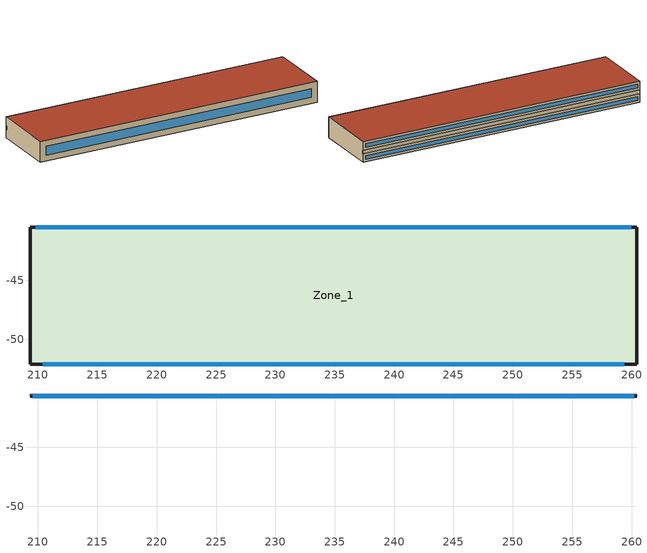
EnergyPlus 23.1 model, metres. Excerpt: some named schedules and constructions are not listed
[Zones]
Zone_1
 floor outside (UVal_0.3_Mass): 209.35,-40.52 260.44,-40.52 260.44,-52.06 209.35,-52.06 z9.18
 wall outside (UVal_0.3_Light): 260.44,-40.52 209.35,-40.52 z11.33:12.82; 260.44,-40.52 209.35,-40.52 z9.18:10.66; 209.35,-52.06 260.44,-52.06 z9.18:12.82; 260.44,-52.06,9.18 260.44,-40.52,9.18 260.44,-40.52,10.66 260.44,-40.71,10.58 260.44,-40.71,11.25 260.44,-40.52,11.33 260.44,-40.52,12.82 260.44,-52.06,12.82; 209.35,-40.52,9.18 209.35,-52.06,9.18 209.35,-52.06,12.82 209.35,-40.52,12.82 209.35,-40.52,11.33 209.35,-40.71,11.25 209.35,-40.71,10.58 209.35,-40.52,10.66
 wall to Zone_0 (Interior Partition (Mass)_FLIPPED): 260.44,-40.52 209.35,-40.52 z10.66:11.33; 260.44,-40.71,10.58 260.44,-40.52,10.66 260.44,-40.52,11.33 260.44,-40.71,11.25; 209.35,-40.52,10.66 209.35,-40.71,10.58 209.35,-40.71,11.25 209.35,-40.52,11.33
 window (90.1-2019 Nonresidential CZ 0 Glazing (Operable)): 260,-40.52 209.79,-40.52 z11.77:12.38; 260,-40.52 209.79,-40.52 z9.62:10.22; 210.41,-52.06 259.38,-52.06 z10.24:11.76
 roof outside (300mmInsulation 200mmConcrete): 209.35,-40.52 209.35,-52.06 260.44,-52.06 260.44,-40.52 z12.82
Zone_0
 floor outside (UVal_0.3_Mass): 260.44,-40.71,10.58 209.35,-40.71,10.58 209.35,-40.52,10.66 260.44,-40.52,10.66
 wall outside (UVal_0.3_Light): 209.35,-40.71 260.44,-40.71 z10.58:11.25
 window (90.1-2019 Nonresidential CZ 0 Glazing (Operable)): 209.55,-40.71 260.24,-40.71 z10.78:11.05
 roof outside (300mmInsulation 200mmConcrete): 209.35,-40.71,11.25 260.44,-40.71,11.25 260.44,-40.52,11.33 209.35,-40.52,11.33
[Schedule:Day:Hourly]
90300f25-119f-44d0-a847-67b9f6458172: Fraction, 1, 1, 1, 1, 0, 1, 0, 1, 1, 1, 0, 0, 0, 1, 0, 0, 0, 1, 1, 1, 0, 0, 0, 0
6fce64ad-f636-411a-82f2-46d58926a877: Fraction, 0, 0, 1, 1, 0, 0, 0, 0, 1, 1, 1, 1, 1, 1, 1, 1, 1, 1, 1, 1, 1, 1, 1, 1
2fdfff96-0831-4eba-bbd8-617035454c57: Fraction, 1, 1, 1, 1, 1, 0, 1, 0, 1, 1, 1, 0, 0, 0, 0, 0, 1, 1, 1, 0, 0, 0, 0, 0
3fa22f81-8aef-4c2d-82af-8c63cf2180aa: Fraction, 0, 0, 0, 1, 1, 0, 0, 0, 1, 1, 1, 1, 1, 1, 1, 1, 1, 1, 1, 1, 1, 1, 1, 1
223b6cba-107e-4d28-8212-39d7d073ee11: Fraction, 1, 1, 1, 1, 0, 1, 0, 0, 0, 1, 1, 1, 0, 1, 1, 1, 1, 1, 1, 1, 1, 1, 1, 1
9845c23a-d145-472c-948e-e4e0ec7759d2: Fraction, 1, 1, 1, 0, 1, 1, 1, 1, 1, 1, 1, 0, 0, 1, 0, 0, 1, 0, 1, 1, 1, 1, 1, 1
ac811045-9dc3-4d05-a882-ca4fc533ce12: Fraction, 1, 1, 1, 1, 1, 1, 1, 1, 1, 1, 1, 0, 0, 1, 1, 1, 1, 1, 1, 1, 1, 1, 1, 0
e700b9ac-2151-4d91-b5ce-e9f4c8efb28b: Fraction, 0, 1, 0, 0, 0, 0, 0, 0, 1, 1, 1, 0, 0, 0, 0, 0, 1, 1, 1, 1, 1, 1, 1, 1
2b36a78c-9d3a-430e-ad4f-138cb7f37920: Fraction, 1, 0, 0, 0, 0, 0, 0, 0, 1, 1, 0, 1, 1, 1, 0, 1, 1, 1, 1, 1, 0, 0, 0, 0
51617579-ed31-4480-a17a-9fc8943ff267: Fraction, 0, 0, 0, 1, 0, 1, 1, 1, 1, 1, 1, 1, 0, 0, 0, 0, 1, 0, 1, 1, 1, 1, 1, 1
f52a09b1-3f1a-4832-af13-d344324cd5a1: Fraction, 1, 1, 1, 1, 1, 1, 0, 0, 1, 1, 1, 0, 0, 1, 1, 1, 1, 1, 1, 1, 1, 1, 1, 1
270a0f99-b151-4236-8afc-06413426142a: Fraction, 1, 0, 0, 0, 0, 0, 1, 0, 0, 0, 0, 1, 1, 1, 1, 1, 1, 1, 1, 1, 1, 1, 1, 1
710aff09-e7fe-4c3f-b386-9699f425cc8d: Fraction, 1, 1, 1, 0, 1, 0, 0, 1, 1, 1, 1, 0, 1, 0, 0, 0, 0, 0, 0, 1, 1, 1, 1, 1
0b8e5354-dcc5-4146-b25c-ba414cd11b93: Fraction, 1, 1, 1, 0, 0, 0, 1, 1, 1, 1, 1, 1, 0, 0, 0, 0, 1, 1, 1, 1, 1, 1, 1, 1
8c5ea67e-587e-4c25-82bf-9f2a68742e7e: Fraction, 1, 0, 0, 0, 0, 1, 0, 0, 1, 1, 1, 0, 0, 0, 0, 0, 0, 0, 0, 1, 1, 1, 1, 1
3c89527e-127d-4a39-9bee-e0c84917ab7e: Fraction, 1, 1, 0, 0, 0, 1, 1, 0, 1, 1, 0, 0, 0, 0, 0, 0, 0, 0, 0, 0, 1, 1, 1, 1
b0466521-56f5-4dd8-bba8-5b763db384b5: Fraction, 1, 1, 1, 1, 1, 1, 1, 0, 1, 1, 0, 0, 0, 0, 0, 0, 1, 0, 0, 0, 0, 0, 1, 1
abd23bc0-caf3-45d8-b490-bfc249b565aa: Fraction, 1, 1, 1, 1, 1, 1, 1, 1, 1, 0, 1, 0, 0, 0, 1, 1, 1, 1, 1, 1, 1, 1, 0, 0
05590b66-760c-4edc-8cda-dd5412d23cd6: Fraction, 0, 0, 0, 0, 0, 0, 0, 0, 0, 1, 0, 1, 1, 0, 1, 1, 1, 1, 1, 0, 1, 1, 1, 0
c91f308f-d509-4da1-bb63-c347ce382a9e: Fraction, 0, 0, 0, 0, 0, 0, 0, 0, 1, 1, 1, 0, 0, 0, 1, 1, 0, 0, 1, 1, 1, 1, 1, 0
766a8366-64af-4632-8aac-123bab1f9b1a: Fraction, 1, 1, 1, 1, 1, 1, 1, 1, 1, 1, 0, 1, 0, 0, 0, 1, 1, 1, 1, 1, 1, 1, 1, 1
e3555c5f-fc30-4389-920d-b6e49ec4d087: Fraction, 1, 0, 0, 0, 0, 0, 0, 0, 0, 1, 0, 0, 0, 0, 0, 1, 1, 1, 1, 0, 1, 0, 0, 0
96fe3bd2-70ea-4908-9ff3-0785e9d9e2a8: Fraction, 1, 1, 1, 1, 0, 0, 0, 0, 0, 0, 0, 1, 1, 1, 1, 1, 1, 1, 0, 1, 1, 1, 1, 1
81921291-749c-40e4-a598-c41b307659c0: Fraction, 1, 0, 1, 1, 0, 1, 1, 0, 1, 1, 0, 0, 0, 1, 1, 0, 1, 1, 1, 1, 1, 1, 1, 1
4d17500b-19a9-4053-854d-9f5291f65957: Fraction, 1, 1, 1, 1, 0, 0, 0, 0, 1, 1, 0, 0, 1, 1, 1, 1, 1, 1, 1, 1, 1, 1, 1, 1
72e844b9-7811-43cf-ad5a-07f52f0e1d98: Fraction, 1, 1, 1, 1, 1, 0, 1, 1, 1, 0, 1, 0, 0, 0, 0, 0, 1, 1, 1, 1, 1, 1, 1, 0
8ff41261-44a1-4408-b93f-4a0b4bfa1db8: Fraction, 0, 0, 0, 0, 0, 0, 0, 0, 1, 0, 0, 0, 0, 0, 0, 0, 1, 1, 1, 1, 1, 1, 1, 1
c5001530-81e9-4e96-8288-13a2aae020c2: Fraction, 1, 1, 1, 1, 1, 1, 1, 1, 1, 0, 0, 0, 0, 0, 0, 1, 1, 1, 1, 1, 1, 1, 1, 1
ce067962-259b-4389-b4c8-8955c263ee5c: Fraction, 1, 0, 1, 1, 0, 0, 0, 0, 1, 0, 0, 0, 0, 0, 0, 0, 0, 0, 1, 1, 1, 1, 1, 1
6dfe55ff-5efe-43af-b8e7-954b000e0c05: Fraction, 1, 1, 0, 0, 0, 0, 0, 0, 1, 1, 1, 1, 1, 0, 1, 0, 0, 1, 1, 1, 1, 1, 1, 1
82ed035b-0ebf-4dd5-aa86-afa6b1f9d3c7: Fraction, 1, 1, 0, 0, 0, 0, 0, 0, 0, 0, 1, 1, 1, 1, 1, 1, 1, 1, 1, 1, 0, 1, 1, 1
f46e45ea-778f-4997-97ab-d554fa6b97f5: Fraction, 0, 0, 0, 0, 0, 1, 1, 1, 1, 1, 1, 0, 0, 0, 0, 0, 0, 1, 1, 1, 1, 1, 1, 1
22a5859f-b542-421a-9b0a-2d2a6772f54c: Fraction, 1, 0, 0, 0, 0, 0, 0, 1, 1, 1, 1, 1, 1, 1, 1, 1, 0, 0, 0, 0, 0, 0, 0, 0
057c7636-3e00-4ede-8a93-08e742fd00d2: Fraction, 1, 0, 1, 1, 0, 1, 1, 1, 1, 1, 1, 1, 0, 1, 1, 1, 1, 1, 1, 1, 1, 1, 1, 1
b9a70f1e-a562-4196-bb67-1c0be91b0642: Fraction, 1, 0, 0, 0, 0, 0, 0, 0, 0, 0, 1, 1, 1, 1, 1, 0, 0, 1, 1, 1, 1, 1, 1, 1
9493dd5f-f2d6-4d61-b526-14e0b5eec666: Fraction, 0, 0, 0, 1, 0, 0, 0, 0, 1, 1, 0, 0, 0, 0, 0, 0, 0, 0, 1, 1, 1, 1, 1, 1
773a2da2-e706-45bc-bc9b-e1d80918ca91: Fraction, 1, 0, 1, 1, 1, 1, 1, 1, 1, 1, 0, 1, 1, 1, 0, 0, 0, 0, 0, 1, 1, 1, 1, 0
34796f70-a92a-405a-908d-21d5dd798889: Fraction, 0, 0, 0, 0, 0, 1, 0, 0, 0, 1, 1, 1, 1, 0, 0, 1, 1, 1, 1, 1, 1, 1, 1, 0
2c9923e3-57b0-48f5-ae7c-ac033d950b91: Fraction, 0, 0, 0, 0, 0, 0, 1, 1, 1, 1, 1, 0, 0, 0, 0, 0, 0, 1, 1, 1, 1, 1, 1, 1
5bbdb787-94c4-4a4f-baeb-4d4c5936e8ea: Fraction, 1, 0, 0, 0, 0, 0, 0, 1, 1, 1, 1, 0, 0, 0, 0, 1, 1, 1, 1, 1, 1, 1, 1, 1
b11fafc8-d531-4003-a750-4ef9a3dd478a: Fraction, 1, 1, 0, 0, 0, 0, 0, 1, 1, 1, 0, 0, 0, 0, 1, 1, 1, 1, 1, 1, 1, 1, 1, 1
4374559e-4caf-46a4-a228-1ed3222f0f4b: Fraction, 0, 0, 0, 0, 0, 0, 0, 1, 1, 0, 0, 0, 1, 1, 1, 1, 1, 1, 1, 1, 1, 1, 1, 1
305256b0-603b-45ad-ba4e-011cb1eba4d1: Fraction, 0, 0, 0, 0, 0, 0, 0, 0, 1, 0, 0, 1, 1, 1, 0, 0, 1, 1, 1, 1, 1, 1, 1, 1
18d250ec-c0e0-4953-a6bf-5c84bc61cfb9: Fraction, 1, 1, 1, 0, 0, 0, 1, 1, 1, 0, 0, 0, 0, 0, 0, 0, 0, 0, 1, 1, 1, 1, 1, 1
27d48eea-ee35-482d-a92d-4d681220a8ff: Fraction, 1, 1, 1, 1, 1, 1, 1, 0, 0, 0, 0, 1, 1, 1, 1, 1, 1, 1, 1, 1, 1, 1, 1, 0
36300e22-5a42-4429-8a41-7ad86d4c66d2: Fraction, 0, 0, 0, 0, 0, 0, 0, 0, 1, 1, 1, 0, 0, 0, 0, 1, 1, 1, 0, 0, 0, 0, 0, 0
94c0244e-7279-4d9d-a7fb-f570dbc306af: Fraction, 0, 0, 0, 0, 0, 0, 0, 0, 0, 0, 0, 0, 0, 0, 0, 1, 1, 1, 1, 0, 0, 0, 1, 0
6172e3de-807f-43ab-8559-057ae77491df: Fraction, 0, 0, 0, 0, 0, 0, 0, 0, 1, 1, 0, 0, 1, 0, 1, 1, 1, 1, 1, 1, 1, 1, 1, 0
0afa933b-788a-4013-963f-95c58e77bbce: Fraction, 0, 0, 0, 0, 0, 0, 0, 1, 1, 1, 0, 1, 1, 1, 1, 1, 1, 1, 1, 0, 0, 0, 0, 0
ceb41d74-334f-45a6-974d-813d185d9eae: Fraction, 0, 0, 0, 0, 0, 1, 1, 1, 1, 1, 0, 0, 0, 0, 0, 0, 0, 1, 1, 1, 1, 1, 1, 1
af0214a0-26df-4648-a032-c446bc6466bc: Fraction, 0, 0, 0, 0, 0, 0, 0, 0, 0, 0, 1, 1, 1, 1, 1, 1, 0, 1, 1, 1, 1, 1, 1, 1
c67ffb8b-a8c5-41a4-b6c3-4a105f5b5f41: Fraction, 0, 0, 0, 0, 0, 0, 0, 0, 0, 0, 0, 0, 1, 1, 1, 1, 1, 1, 1, 1, 1, 0, 0, 0
3de9563b-1e8d-4ee2-a45b-7f38c1d25097: Fraction, 0, 0, 0, 0, 0, 0, 0, 1, 1, 1, 0, 0, 0, 0, 0, 0, 0, 1, 1, 1, 1, 0, 0, 0
39a317fc-7679-4525-8f4e-9ab468c05e9c: Fraction, 0, 0, 0, 0, 0, 0, 0, 0, 1, 1, 0, 0, 0, 0, 1, 0, 0, 0, 0, 0, 0, 0, 0, 0
73d734ee-7173-46de-aafc-6f881de8c11a: Fraction, 0, 0, 0, 0, 0, 0, 0, 0, 0, 1, 1, 1, 1, 0, 1, 1, 1, 1, 1, 1, 1, 1, 1, 1
93359be9-78ca-4b2e-8708-2e82387a37ea: Fraction, 0, 0, 0, 0, 0, 0, 0, 0, 1, 0, 0, 0, 0, 0, 0, 0, 0, 1, 0, 0, 0, 0, 0, 0
bbabed24-4be8-4a3f-bb2d-65b22bbb277c: Fraction, 0, 0, 0, 0, 0, 0, 0, 0, 1, 1, 0, 0, 0, 0, 0, 0, 1, 1, 1, 1, 1, 1, 0, 0
479303d8-11e3-44f7-ac54-c5a92b5bf85d: Fraction, 0, 0, 0, 0, 0, 0, 0, 1, 1, 1, 0, 0, 0, 1, 1, 1, 1, 0, 0, 0, 0, 0, 0, 0
ddac0c7b-f97c-4387-9612-fc6f2b6b4d54: Fraction, 0, 0, 0, 0, 0, 0, 0, 0, 1, 1, 0, 0, 0, 0, 0, 0, 0, 1, 1, 1, 1, 1, 1, 0
9bb4e220-4cc2-408d-a8bc-8102c26825d8: Fraction, 0, 0, 0, 0, 1, 0, 0, 1, 1, 1, 1, 0, 0, 0, 0, 0, 1, 1, 1, 1, 1, 1, 1, 1
5bf99bc0-efc4-4e00-b7e1-413c8a636bba: Fraction, 1, 1, 1, 1, 1, 0, 0, 0, 1, 1, 1, 1, 1, 0, 1, 1, 1, 1, 1, 1, 1, 1, 1, 1
a60f1aa7-1571-46d4-851b-a77ab9349360: Fraction, 0, 0, 0, 0, 0, 0, 0, 0, 1, 1, 0, 0, 0, 0, 1, 1, 1, 1, 1, 1, 1, 1, 1, 1
cee57b98-eee1-46a5-9b57-d61c344bd5db: Fraction, 1, 1, 1, 1, 1, 1, 1, 0, 1, 1, 1, 1, 1, 0, 1, 1, 1, 1, 1, 1, 1, 1, 0, 0
06b58932-822d-4f5c-ace5-fc8f5131f567: Fraction, 0, 0, 0, 0, 0, 0, 0, 0, 1, 1, 1, 0, 1, 1, 1, 1, 1, 1, 1, 1, 1, 0, 0, 0
6e5ba027-f331-4de7-a03b-c900ee99fcb4: Fraction, 0, 0, 0, 0, 0, 0, 0, 0, 1, 1, 1, 1, 0, 0, 0, 1, 1, 1, 1, 1, 1, 1, 0, 0
197125ae-a230-42c9-b59c-8756818da13d: Fraction, 0, 0, 0, 0, 0, 0, 0, 0, 0, 1, 1, 1, 0, 0, 1, 1, 1, 1, 1, 0, 0, 0, 0, 0
3913e250-eae1-4d79-a0f4-06710fbf950b: Fraction, 0, 0, 0, 0, 0, 0, 0, 0, 1, 0, 1, 1, 0, 0, 0, 0, 0, 0, 0, 0, 0, 0, 0, 0
92d31355-da5d-4e1e-b9c3-a49f658b1497: Fraction, 0, 0, 0, 0, 0, 0, 0, 0, 1, 1, 0, 1, 1, 1, 1, 1, 1, 1, 0, 0, 0, 0, 0, 0
a09b3d50-8497-46d9-83e7-abbb4c95b2ae: Fraction, 0, 0, 0, 0, 0, 0, 0, 0, 0, 1, 1, 1, 1, 0, 1, 1, 1, 1, 0, 0, 0, 0, 0, 0
a955523b-bbf8-4906-bc1c-668256ac32bd: Fraction, 0, 0, 0, 0, 0, 0, 0, 0, 0, 1, 1, 1, 0, 1, 1, 1, 1, 1, 1, 1, 1, 1, 1, 0
134a2645-8172-48d1-916d-fd4efa32b9da: Fraction, 0, 0, 0, 0, 0, 0, 0, 0, 0, 1, 1, 1, 0, 0, 0, 0, 1, 0, 0, 0, 0, 0, 0, 0
d5cdca34-48d5-48aa-8f04-07247dca21f3: Fraction, 0, 0, 0, 0, 0, 0, 0, 0, 1, 1, 0, 0, 1, 1, 1, 1, 0, 0, 0, 0, 0, 0, 0, 0
d7231260-69cb-4e20-b512-8325576264ef: Fraction, 0, 0, 0, 0, 0, 0, 0, 0, 1, 1, 1, 1, 0, 0, 0, 0, 0, 0, 0, 0, 0, 0, 0, 0
5abadcfd-fad6-4155-a105-2eb6672a4a4d: Fraction, 0, 0, 0, 0, 0, 0, 0, 0, 1, 1, 1, 1, 1, 1, 1, 0, 0, 0, 0, 0, 0, 0, 0, 0
cce95115-7fde-4e66-841d-3e976de0495c: Fraction, 0, 0, 0, 0, 0, 0, 0, 0, 0, 0, 0, 0, 0, 0, 0, 1, 1, 1, 0, 0, 0, 0, 0, 0
c5193956-9f54-4b4b-b2ab-572c3c60cfff: Fraction, 0, 0, 0, 0, 0, 0, 0, 0, 1, 0, 0, 0, 0, 0, 0, 0, 0, 0, 0, 0, 0, 0, 0, 0
ccd7c107-ebdb-40b5-84c3-d33f5fa610df: Fraction, 0, 0, 0, 0, 0, 0, 0, 0, 0, 1, 1, 1, 1, 1, 1, 1, 0, 0, 1, 1, 1, 1, 0, 0
84aa1446-813e-46df-97c6-68dbe3cb993a: Fraction, 0, 0, 0, 0, 0, 0, 0, 1, 1, 1, 0, 0, 0, 0, 0, 0, 0, 1, 1, 1, 1, 1, 1, 1
7b04dd58-a6d6-4917-b6b1-f7fe8a5be1c7: Fraction, 1, 0, 0, 0, 0, 0, 0, 0, 1, 1, 0, 1, 0, 0, 0, 1, 1, 1, 1, 1, 1, 1, 1, 0
44a7a6ea-cbbb-4782-89f0-a50a0825830b: Fraction, 0, 0, 0, 0, 0, 0, 0, 0, 1, 1, 1, 0, 0, 0, 1, 1, 1, 0, 0, 0, 0, 0, 0, 0
5bef0136-c5b9-4194-ab8f-225953e6d31f: Fraction, 0, 0, 0, 0, 0, 0, 0, 0, 1, 1, 0, 0, 0, 0, 0, 0, 0, 0, 1, 1, 1, 1, 0, 0
9d3f4b2c-c94c-462b-b191-bdb40a42dc0b: Fraction, 0, 0, 0, 0, 0, 0, 0, 0, 1, 1, 0, 1, 1, 1, 0, 0, 0, 0, 0, 0, 0, 0, 0, 0
d6db343f-bc02-4d48-b789-4a8d4d65e722: Fraction, 0, 0, 0, 0, 0, 0, 0, 0, 1, 1, 1, 0, 0, 1, 1, 1, 1, 1, 1, 1, 0, 0, 0, 0
29ede3d4-4297-417c-b969-95975e09ff8b: Fraction, 0, 0, 0, 0, 0, 0, 0, 0, 1, 1, 0, 0, 0, 0, 1, 1, 0, 1, 1, 1, 1, 0, 0, 0
9240a7aa-456c-4ff4-ac16-d4f22ab1c322: Fraction, 0, 0, 0, 0, 0, 0, 0, 0, 0, 1, 0, 0, 0, 0, 0, 0, 0, 1, 1, 1, 1, 1, 0, 0
e2e74912-0339-4360-8f6f-a1dbdcd8e9bc: Fraction, 0, 0, 0, 0, 0, 0, 0, 0, 1, 1, 0, 0, 0, 1, 0, 0, 1, 1, 0, 0, 0, 0, 0, 0
cdc2b68b-ea37-4e6b-acf6-51b827b35688: Fraction, 0, 0, 0, 0, 0, 0, 0, 0, 0, 1, 1, 1, 1, 0, 1, 1, 1, 1, 1, 1, 1, 0, 0, 0
307abdb0-0157-4afd-9421-18bcd1d396d8: Fraction, 0, 0, 0, 0, 0, 0, 0, 0, 1, 1, 1, 0, 0, 0, 0, 1, 1, 1, 1, 1, 1, 1, 1, 1
195fd88d-529d-4244-9d8f-952dae51d076: Fraction, 1, 0, 0, 0, 0, 0, 0, 1, 1, 1, 0, 0, 0, 0, 1, 1, 1, 1, 1, 1, 0, 0, 0, 1
83165d4a-2534-4f3c-acea-c57d48731388: Fraction, 1, 1, 1, 1, 1, 1, 1, 1, 1, 1, 1, 0, 0, 1, 1, 0, 1, 1, 1, 1, 1, 1, 1, 1
2f985cb2-1088-4c09-acb3-2204e41a1e0f: Fraction, 1, 1, 1, 1, 1, 1, 1, 1, 1, 1, 1, 0, 0, 0, 0, 1, 1, 1, 1, 1, 1, 1, 1, 1
aba6d40e-1341-4cba-afe5-4221a9445228: Fraction, 1, 1, 1, 1, 1, 1, 1, 1, 1, 1, 1, 0, 1, 1, 1, 1, 1, 1, 1, 1, 1, 1, 1, 1
24312aec-0cf7-42a9-b9e2-1b19f6172f01: Fraction, 1, 1, 1, 1, 0, 1, 1, 1, 1, 1, 1, 0, 0, 0, 1, 1, 1, 1, 1, 1, 1, 1, 1, 1
890035ed-1c47-4a83-8299-58e9e1532935: Fraction, 1, 1, 1, 1, 0, 1, 1, 1, 1, 1, 1, 0, 0, 0, 1, 0, 0, 0, 1, 1, 0, 0, 0, 0
92f83280-0bb5-4b2c-b4ad-96e06dc5d3e1: Fraction, 0, 0, 0, 0, 0, 0, 0, 0, 0, 0, 0, 0, 0, 0, 0, 0, 0, 0, 0, 0, 0, 0, 0, 0
f22406d6-0da9-4591-8dc2-d28c7d1dc27e: Fraction, 0, 0, 0, 1, 0, 0, 0, 0, 1, 0, 0, 0, 0, 0, 0, 0, 0, 0, 0, 0, 0, 0, 0, 0
d1a03db4-1a27-40c6-b42c-fdfab8f775fd: Fraction, 0, 0, 0, 0, 0, 0, 0, 0, 0, 1, 1, 1, 0, 0, 1, 1, 0, 0, 0, 0, 0, 0, 0, 0
85506c24-38eb-4b49-9642-2ac7b429701c: Fraction, 0, 0, 0, 0, 0, 0, 0, 0, 0, 1, 1, 0, 0, 1, 0, 1, 0, 0, 1, 0, 1, 1, 0, 1
7e729cb4-f099-4db5-9b47-d724e0a4382e: Fraction, 1, 0, 0, 0, 0, 0, 0, 0, 0, 0, 0, 0, 0, 1, 1, 1, 1, 1, 1, 1, 0, 0, 0, 0
3becf80f-1fcc-4a9b-addd-bc32e620b82a: Fraction, 0, 0, 0, 0, 0, 0, 0, 0, 0, 0, 0, 0, 1, 1, 1, 1, 1, 1, 1, 0, 0, 0, 0, 0
c680a379-2ab9-4a0c-b1e4-b36721074e50: Fraction, 0, 0, 0, 0, 0, 0, 0, 0, 0, 0, 0, 0, 0, 0, 1, 0, 0, 0, 1, 0, 0, 0, 0, 0
5fb4fa09-ef1c-4123-be9d-6c27c006cdbb: Fraction, 0, 0, 0, 0, 0, 0, 0, 0, 0, 1, 1, 1, 1, 1, 1, 1, 1, 1, 1, 1, 0, 0, 0, 0
9ee76e3b-75ee-4310-8700-eb6b45959406: Fraction, 0, 0, 0, 0, 0, 0, 0, 0, 1, 1, 1, 1, 0, 0, 0, 0, 1, 1, 1, 1, 1, 1, 0, 1
5513e2b8-2313-4361-9a9d-d7d6acd4ae0e: Fraction, 0, 0, 0, 0, 0, 0, 0, 0, 0, 0, 1, 0, 0, 0, 0, 1, 1, 1, 1, 1, 0, 0, 0, 1
4edf7c17-5816-4fe1-b65c-624f78058bb9: Fraction, 0, 0, 0, 0, 0, 0, 0, 0, 0, 1, 1, 1, 1, 0, 0, 0, 0, 0, 0, 0, 0, 0, 0, 0
eb61cece-7894-46ee-bc77-f07d675974d8: Fraction, 0, 0, 0, 0, 0, 0, 0, 0, 0, 0, 1, 1, 1, 1, 1, 1, 1, 0, 1, 0, 0, 0, 0, 0
dc8609b7-c16f-4a78-a791-bc6abe8f7bc0: Fraction, 0, 0, 0, 0, 0, 0, 0, 0, 1, 1, 1, 1, 0, 1, 0, 1, 0, 0, 0, 0, 1, 0, 0, 0
953b80e7-6c8a-4094-8f17-232a51fc34fc: Fraction, 0, 0, 0, 0, 0, 0, 0, 0, 1, 1, 1, 1, 0, 1, 1, 1, 1, 1, 1, 1, 1, 0, 0, 0
e2b79bcf-765c-457c-951c-190409af361d: Fraction, 0, 0, 0, 0, 0, 0, 0, 0, 1, 1, 1, 0, 1, 0, 0, 1, 1, 1, 1, 1, 1, 1, 1, 0
b9f033b7-e0af-4c53-8fce-4ce6e0dd70ac: Fraction, 0, 0, 1, 1, 0, 0, 1, 0, 1, 1, 1, 1, 0, 1, 1, 1, 1, 1, 1, 1, 1, 1, 1, 1
b2bd2c2f-8bab-44e8-812d-d38ed3e5bc73: Fraction, 1, 1, 0, 1, 1, 1, 0, 1, 1, 1, 1, 1, 1, 0, 0, 1, 1, 1, 1, 1, 1, 1, 1, 1
542a4613-49b8-43ae-929e-0637ce29d694: Fraction, 1, 1, 1, 1, 1, 1, 1, 1, 1, 1, 1, 0, 0, 0, 0, 0, 1, 1, 1, 1, 1, 1, 0, 1
ecc07ae4-aa65-48e2-a04c-f47245cebcf5: Fraction, 0, 0, 1, 1, 0, 1, 1, 0, 1, 1, 1, 0, 0, 0, 0, 1, 1, 1, 1, 1, 1, 1, 1, 1
3511036d-f7d5-41db-b59d-4e51d71e9c25: Fraction, 1, 0, 1, 0, 0, 0, 0, 0, 1, 1, 1, 0, 0, 0, 0, 0, 1, 1, 1, 1, 1, 1, 1, 1
b222f3bc-a420-49de-9580-1446a2e7946c: Fraction, 1, 0, 0, 0, 0, 0, 0, 0, 1, 1, 1, 1, 0, 0, 0, 0, 1, 1, 1, 1, 1, 1, 1, 1
4b108c03-4b72-44ce-bb4c-358d0b01c9fb: Fraction, 1, 1, 1, 0, 0, 1, 1, 0, 1, 1, 1, 0, 0, 0, 0, 0, 1, 1, 1, 1, 1, 1, 1, 1
3d6f3144-1d3e-472e-ac5b-28dac4189531: Fraction, 1, 0, 0, 0, 0, 1, 1, 0, 1, 1, 1, 1, 1, 1, 1, 1, 1, 1, 1, 1, 1, 1, 0, 0
[Schedule:Year]
CoolAvail_Zone_0: Fraction, CoolAvail_Zone_0_0, 1, 1, 1, 7, CoolAvail_Zone_0_1, 1, 8, 1, 14, CoolAvail_Zone_0_2, 1, 15, 1, 21, CoolAvail_Zone_0_3, 1, 22, 1, 28, CoolAvail_Zone_0_4, 1, 29, 2, 4, CoolAvail_Zone_0_5, 2, 5, 2, 11, CoolAvail_Zone_0_6, 2, 12, 2, 18, CoolAvail_Zone_0_7, 2, 19, 2, 25, CoolAvail_Zone_0_8, 2, 26, 3, 4, CoolAvail_Zone_0_9, 3, 5, 3, 11, CoolAvail_Zone_0_10, 3, 12, 3, 18, CoolAvail_Zone_0_11, 3, 19, 3, 25, CoolAvail_Zone_0_12, 3, 26, 4, 1, CoolAvail_Zone_0_13, 4, 2, 4, 8, CoolAvail_Zone_0_14, 4, 9, 4, 15, CoolAvail_Zone_0_15, 4, 16, 4, 22, CoolAvail_Zone_0_16, 4, 23, 4, 29, CoolAvail_Zone_0_17, 4, 30, 5, 6, CoolAvail_Zone_0_18, 5, 7, 5, 13, CoolAvail_Zone_0_19, 5, 14, 5, 20, CoolAvail_Zone_0_20, 5, 21, 5, 27, CoolAvail_Zone_0_21, 5, 28, 6, 3, CoolAvail_Zone_0_22, 6, 4, 6, 10, CoolAvail_Zone_0_23, 6, 11, 6, 17, CoolAvail_Zone_0_24, 6, 18, 6, 24, CoolAvail_Zone_0_25, 6, 25, 7, 1, CoolAvail_Zone_0_26, 7, 2, 7, 8, CoolAvail_Zone_0_27, 7, 9, 7, 15, CoolAvail_Zone_0_28, 7, 16, 7, 22, CoolAvail_Zone_0_29, 7, 23, 7, 29, CoolAvail_Zone_0_30, 7, 30, 8, 5, CoolAvail_Zone_0_31, 8, 6, 8, 12, CoolAvail_Zone_0_32, 8, 13, 8, 19, CoolAvail_Zone_0_33, 8, 20, 8, 26, CoolAvail_Zone_0_34, 8, 27, 9, 2, CoolAvail_Zone_0_35, 9, 3, 9, 9, CoolAvail_Zone_0_36, 9, 10, 9, 16, CoolAvail_Zone_0_37, 9, 17, 9, 23, CoolAvail_Zone_0_38, 9, 24, 9, 30, CoolAvail_Zone_0_39, 10, 1, 10, 7, CoolAvail_Zone_0_40, 10, 8, 10, 14, CoolAvail_Zone_0_41, 10, 15, 10, 21, CoolAvail_Zone_0_42, 10, 22, 10, 28, CoolAvail_Zone_0_43, 10, 29, 11, 4, CoolAvail_Zone_0_44, 11, 5, 11, 11, CoolAvail_Zone_0_45, 11, 12, 11, 18, CoolAvail_Zone_0_46, 11, 19, 11, 25, CoolAvail_Zone_0_47, 11, 26, 12, 2, CoolAvail_Zone_0_48, 12, 3, 12, 9, CoolAvail_Zone_0_49, 12, 10, 12, 16, CoolAvail_Zone_0_50, 12, 17, 12, 23, CoolAvail_Zone_0_51, 12, 24, 12, 30, CoolAvail_Zone_0_52, 12, 31, 12, 31
CoolAvail_Zone_1: Fraction, CoolAvail_Zone_1_0, 1, 1, 1, 7, CoolAvail_Zone_1_1, 1, 8, 1, 14, CoolAvail_Zone_1_2, 1, 15, 1, 21, CoolAvail_Zone_1_3, 1, 22, 1, 28, CoolAvail_Zone_1_4, 1, 29, 2, 4, CoolAvail_Zone_1_5, 2, 5, 2, 11, CoolAvail_Zone_1_6, 2, 12, 2, 18, CoolAvail_Zone_1_7, 2, 19, 2, 25, CoolAvail_Zone_1_8, 2, 26, 3, 4, CoolAvail_Zone_1_9, 3, 5, 3, 11, CoolAvail_Zone_1_10, 3, 12, 3, 18, CoolAvail_Zone_1_11, 3, 19, 3, 25, CoolAvail_Zone_1_12, 3, 26, 4, 1, CoolAvail_Zone_1_13, 4, 2, 4, 8, CoolAvail_Zone_1_14, 4, 9, 4, 15, CoolAvail_Zone_1_15, 4, 16, 4, 22, CoolAvail_Zone_1_16, 4, 23, 4, 29, CoolAvail_Zone_1_17, 4, 30, 5, 6, CoolAvail_Zone_1_18, 5, 7, 5, 13, CoolAvail_Zone_1_19, 5, 14, 5, 20, CoolAvail_Zone_1_20, 5, 21, 5, 27, CoolAvail_Zone_1_21, 5, 28, 6, 3, CoolAvail_Zone_1_22, 6, 4, 6, 10, CoolAvail_Zone_1_23, 6, 11, 6, 17, CoolAvail_Zone_1_24, 6, 18, 6, 24, CoolAvail_Zone_1_25, 6, 25, 7, 1, CoolAvail_Zone_1_26, 7, 2, 7, 8, CoolAvail_Zone_1_27, 7, 9, 7, 15, CoolAvail_Zone_1_28, 7, 16, 7, 22, CoolAvail_Zone_1_29, 7, 23, 7, 29, CoolAvail_Zone_1_30, 7, 30, 8, 5, CoolAvail_Zone_1_31, 8, 6, 8, 12, CoolAvail_Zone_1_32, 8, 13, 8, 19, CoolAvail_Zone_1_33, 8, 20, 8, 26, CoolAvail_Zone_1_34, 8, 27, 9, 2, CoolAvail_Zone_1_35, 9, 3, 9, 9, CoolAvail_Zone_1_36, 9, 10, 9, 16, CoolAvail_Zone_1_37, 9, 17, 9, 23, CoolAvail_Zone_1_38, 9, 24, 9, 30, CoolAvail_Zone_1_39, 10, 1, 10, 7, CoolAvail_Zone_1_40, 10, 8, 10, 14, CoolAvail_Zone_1_41, 10, 15, 10, 21, CoolAvail_Zone_1_42, 10, 22, 10, 28, CoolAvail_Zone_1_43, 10, 29, 11, 4, CoolAvail_Zone_1_44, 11, 5, 11, 11, CoolAvail_Zone_1_45, 11, 12, 11, 18, CoolAvail_Zone_1_46, 11, 19, 11, 25, CoolAvail_Zone_1_47, 11, 26, 12, 2, CoolAvail_Zone_1_48, 12, 3, 12, 9, CoolAvail_Zone_1_49, 12, 10, 12, 16, CoolAvail_Zone_1_50, 12, 17, 12, 23, CoolAvail_Zone_1_51, 12, 24, 12, 30, CoolAvail_Zone_1_52, 12, 31, 12, 31
[Schedule:Week:Daily]
CoolAvail_Zone_0_0: b61ecc6a-e93b-45a3-8c7c-2c448b504a66, 1462910e-a4f0-4668-acf7-f994fd4273a6, f9c88616-844f-4803-9da6-d770755f0a1a, b9633bfe-118b-43e7-97d3-787a3a480072, f923c2f3-917e-47b4-a255-9dd38d7fe562, 74522f1b-6131-4416-8ced-f7d669b4af5a, be89c507-7ac4-406f-9e9d-11b564642cd4, b61ecc6a-e93b-45a3-8c7c-2c448b504a66, b61ecc6a-e93b-45a3-8c7c-2c448b504a66, b61ecc6a-e93b-45a3-8c7c-2c448b504a66, b61ecc6a-e93b-45a3-8c7c-2c448b504a66, b61ecc6a-e93b-45a3-8c7c-2c448b504a66
CoolAvail_Zone_0_1: 0698f2ce-5fbc-4046-ad44-a5e1c6a1a386, 5f001b71-6bc0-47ce-9cd9-f2a742ff6daa, b554efd4-8d42-40ca-a60b-dc88f218ce6d, 8ab3a4c3-e7f3-4209-aa45-2740a458cb37, 4bb6eff6-6e11-414b-9803-62aa02d7d536, dbaa1527-6015-4025-8f04-364619c1317b, 14e9dd52-c5f8-4895-b62a-c683baa2d7ee, 0698f2ce-5fbc-4046-ad44-a5e1c6a1a386, 0698f2ce-5fbc-4046-ad44-a5e1c6a1a386, 0698f2ce-5fbc-4046-ad44-a5e1c6a1a386, 0698f2ce-5fbc-4046-ad44-a5e1c6a1a386, 0698f2ce-5fbc-4046-ad44-a5e1c6a1a386
CoolAvail_Zone_0_2: 4f428be8-00c8-4d44-aaa3-f9f37d225e67, 480dd88f-fe00-4627-96be-43e7a61ecf90, 4bb6eff6-6e11-414b-9803-62aa02d7d536, 0427ac2c-ee09-4bb2-91c6-286f36f430e3, 1462910e-a4f0-4668-acf7-f994fd4273a6, 422423f1-fc75-499f-bf2b-5c9190a27293, e40ec8b3-12a0-41f4-ab59-8abd09546ab2, 4f428be8-00c8-4d44-aaa3-f9f37d225e67, 4f428be8-00c8-4d44-aaa3-f9f37d225e67, 4f428be8-00c8-4d44-aaa3-f9f37d225e67, 4f428be8-00c8-4d44-aaa3-f9f37d225e67, 4f428be8-00c8-4d44-aaa3-f9f37d225e67
CoolAvail_Zone_0_3: 407ddda8-5f5c-416a-845e-f8479b07bcf2, 65120fd8-c652-41c3-a5b2-b18f9619ba42, 36cc5ed7-76bf-4502-bdb1-dc48f9de8432, f4023421-0c52-489f-9e2d-6e91df87cda3, 7116c342-3e2c-449d-bf36-997b0237f6a4, b61ecc6a-e93b-45a3-8c7c-2c448b504a66, 69a3937d-8ba8-43d6-83f2-54fbfcb42120, 407ddda8-5f5c-416a-845e-f8479b07bcf2, 407ddda8-5f5c-416a-845e-f8479b07bcf2, 407ddda8-5f5c-416a-845e-f8479b07bcf2, 407ddda8-5f5c-416a-845e-f8479b07bcf2, 407ddda8-5f5c-416a-845e-f8479b07bcf2
CoolAvail_Zone_0_4: 02c3c3de-57a5-4973-813a-a6b7871d78e2, c7dca01e-dafb-48e1-90ed-0ce62af011b9, dd60f6f2-acfd-45aa-81bb-61a05b84a66a, 5e5772d5-3989-4a5b-80e4-fb713cbf4840, b3dad7c9-796d-45d7-a7f1-04040badca5c, 77dd541b-445c-4b64-b4a1-038180a2693f, c7dca01e-dafb-48e1-90ed-0ce62af011b9, 02c3c3de-57a5-4973-813a-a6b7871d78e2, 02c3c3de-57a5-4973-813a-a6b7871d78e2, 02c3c3de-57a5-4973-813a-a6b7871d78e2, 02c3c3de-57a5-4973-813a-a6b7871d78e2, 02c3c3de-57a5-4973-813a-a6b7871d78e2
CoolAvail_Zone_0_5: 7035087b-b62a-4e70-8621-357d6cd41543, 0a0bc0a3-c520-42e6-9e32-5f913cde84c4, 65b9bd1a-cb0c-4975-b023-ef0ee9a0ef00, 952757ea-6ecd-48f6-a0a9-b162bcaeb59d, 73463bba-bb12-4642-9d1f-ffcdff26b971, 3875121d-898c-4401-8301-b4792f88119c, 341d5593-1b1d-496e-836a-dba7d75e707f, 7035087b-b62a-4e70-8621-357d6cd41543, 7035087b-b62a-4e70-8621-357d6cd41543, 7035087b-b62a-4e70-8621-357d6cd41543, 7035087b-b62a-4e70-8621-357d6cd41543, 7035087b-b62a-4e70-8621-357d6cd41543
CoolAvail_Zone_0_6: 9fa13a07-9ee3-40f5-825e-3a458ea13ecd, 965ee7f9-0f31-4261-9fe4-b3eb4e87c9bf, d859ed9c-6c28-42e3-bdfa-814df2ce5288, 057f69e8-9607-4362-9e89-0fa16fee4eb5, f4b9b0f5-a60c-4849-a474-987a8280813e, b1ef72dd-305f-4fa4-a173-40fb70c5a0cc, 81b866a6-c7c6-4df5-9bb5-f2a27cdba458, 9fa13a07-9ee3-40f5-825e-3a458ea13ecd, 9fa13a07-9ee3-40f5-825e-3a458ea13ecd, 9fa13a07-9ee3-40f5-825e-3a458ea13ecd, 9fa13a07-9ee3-40f5-825e-3a458ea13ecd, 9fa13a07-9ee3-40f5-825e-3a458ea13ecd
CoolAvail_Zone_0_7: a47df98c-f4c6-4b7f-b41f-02d6b15e6af4, 84bb206d-7cb8-4fb8-a0a9-98f45439dfcb, 5f231fe1-19fb-4496-92a2-f8866ac34349, cc74662e-5968-438e-8433-2e99efac066d, 29047eb6-ad1c-4784-a534-0c6a0d4bf3b7, a06eab21-352e-4a29-9fb4-2ca2c5902dc1, dfd2b14d-9138-40e6-a857-d2ee61141335, a47df98c-f4c6-4b7f-b41f-02d6b15e6af4, a47df98c-f4c6-4b7f-b41f-02d6b15e6af4, a47df98c-f4c6-4b7f-b41f-02d6b15e6af4, a47df98c-f4c6-4b7f-b41f-02d6b15e6af4, a47df98c-f4c6-4b7f-b41f-02d6b15e6af4
CoolAvail_Zone_0_8: 6b1bd905-84f9-4cde-9362-bab364ff23e5, e7d5a1e0-2427-4993-a178-07f0f8964822, efded1f2-62cb-4091-a16b-848e0f331be9, 90b0308d-b36f-4494-bb98-cf3a84938c4a, d7baba81-6cbf-4d05-adeb-f802f4f9727f, f4c99446-2d73-45b3-8d0d-2b6243eeea2a, 96255590-fcd8-4002-92c2-89a7160b9312, 6b1bd905-84f9-4cde-9362-bab364ff23e5, 6b1bd905-84f9-4cde-9362-bab364ff23e5, 6b1bd905-84f9-4cde-9362-bab364ff23e5, 6b1bd905-84f9-4cde-9362-bab364ff23e5, 6b1bd905-84f9-4cde-9362-bab364ff23e5
CoolAvail_Zone_0_9: 89c604ad-ab54-4fc6-a910-a839b9050631, 22cabc15-21c3-4cb5-b603-2d9a9b24ea62, 96255590-fcd8-4002-92c2-89a7160b9312, abc59f01-8fd5-4213-a7bf-f44756c39fb4, 419b2285-6e3c-439e-b904-ae26d60a6f8b, 4ee5f2d4-fb6c-4e72-a168-3f65b394a219, bc90891e-28d3-4cdf-b06b-4985070b810d, 89c604ad-ab54-4fc6-a910-a839b9050631, 89c604ad-ab54-4fc6-a910-a839b9050631, 89c604ad-ab54-4fc6-a910-a839b9050631, 89c604ad-ab54-4fc6-a910-a839b9050631, 89c604ad-ab54-4fc6-a910-a839b9050631
CoolAvail_Zone_0_10: aa88df67-71ad-4db2-9608-95fe4998344b, 96255590-fcd8-4002-92c2-89a7160b9312, faa6e217-3f29-49bd-9d51-3f5d9c64520e, 634aeb9d-6e49-4ba7-830c-0ae56c37f6c8, 1a53dd4e-f9af-48dd-ab99-7c25bd721d09, a5a9132e-d20f-48b7-8746-6b7e5d5ce6c9, f2a5fb2d-a9e3-412a-a480-aace2d0d89a0, aa88df67-71ad-4db2-9608-95fe4998344b, aa88df67-71ad-4db2-9608-95fe4998344b, aa88df67-71ad-4db2-9608-95fe4998344b, aa88df67-71ad-4db2-9608-95fe4998344b, aa88df67-71ad-4db2-9608-95fe4998344b
CoolAvail_Zone_0_11: 96255590-fcd8-4002-92c2-89a7160b9312, cf9e3024-8a89-48c9-8bd0-3d0de0312c60, 2fd4532e-a3d9-40e1-8425-831474759212, 3e43f94e-3894-4654-8a70-b172f192fd88, fc3675b4-0499-4816-9a06-88e99fc6b6cc, a0569532-dcfa-4d13-8d6e-f70063de202a, 7f208a19-878c-46a9-903c-3270bca5aafb, 96255590-fcd8-4002-92c2-89a7160b9312, 96255590-fcd8-4002-92c2-89a7160b9312, 96255590-fcd8-4002-92c2-89a7160b9312, 96255590-fcd8-4002-92c2-89a7160b9312, 96255590-fcd8-4002-92c2-89a7160b9312
CoolAvail_Zone_0_12: 610257ec-89d4-48ca-843e-8c55d28179d5, 5aa310a8-fc51-4a51-8e21-d583092970db, 797f326c-382c-4497-b1d0-f46cb4a4eb5a, 50b02fa6-1ca8-4431-b9d2-e9a759f81279, cd3912f2-1dfb-4c99-9971-2a8aa3fadf44, fcbde0e3-56e1-4ffb-bfab-f136ca051e96, ccf4194c-3f63-44e3-9bd9-1c96b528d50e, 610257ec-89d4-48ca-843e-8c55d28179d5, 610257ec-89d4-48ca-843e-8c55d28179d5, 610257ec-89d4-48ca-843e-8c55d28179d5, 610257ec-89d4-48ca-843e-8c55d28179d5, 610257ec-89d4-48ca-843e-8c55d28179d5
CoolAvail_Zone_0_13: 517fa2c0-0e88-4061-99e2-2ef9967c6566, aa9a340d-9c72-4276-b6f6-0319e63cdb87, 82b07d1c-0eef-46a8-bc13-3b6de05f03d0, d23662b6-ce04-44cb-8a2a-41f50595bc77, 5ba7b205-5729-4327-a4d1-b8fe0a9b987a, de764696-80c9-4c0e-8456-2c96107a0d66, a1378dc1-1c05-4f5d-b3c3-f27ee2f56298, 517fa2c0-0e88-4061-99e2-2ef9967c6566, 517fa2c0-0e88-4061-99e2-2ef9967c6566, 517fa2c0-0e88-4061-99e2-2ef9967c6566, 517fa2c0-0e88-4061-99e2-2ef9967c6566, 517fa2c0-0e88-4061-99e2-2ef9967c6566
CoolAvail_Zone_0_14: 1caa02b3-6b1d-4b8e-a645-7af0f3f340bc, b8c28eab-156c-4f7e-8708-a0a1234ac0ee, 64242eb2-d754-401d-9495-42a12eb9c61f, e0e34658-4a64-4967-b992-3091d4a05e7c, bdee0c8a-ec19-485c-aacb-b4f05d12e1f4, abd1d0ea-8d8f-4d5c-bcfa-4186f1333908, 5d0397cb-bd89-4e18-bc04-cc693149a05b, 1caa02b3-6b1d-4b8e-a645-7af0f3f340bc, 1caa02b3-6b1d-4b8e-a645-7af0f3f340bc, 1caa02b3-6b1d-4b8e-a645-7af0f3f340bc, 1caa02b3-6b1d-4b8e-a645-7af0f3f340bc, 1caa02b3-6b1d-4b8e-a645-7af0f3f340bc
CoolAvail_Zone_0_15: 67fbaf29-cad6-4a1a-954f-2769da772fa2, eab5019f-420b-4f12-bd69-d84f9edacc4b, ba8c5136-ba69-47b1-890d-1f991f5e025f, e7273dae-a025-474d-a914-3c71e988e305, 7fb32094-573f-4076-a431-0ffdd28a4bb9, e5406a49-b87f-47f4-bba5-c1c6fa697582, 4618ba37-79fb-49ea-b4d4-171c47128939, 67fbaf29-cad6-4a1a-954f-2769da772fa2, 67fbaf29-cad6-4a1a-954f-2769da772fa2, 67fbaf29-cad6-4a1a-954f-2769da772fa2, 67fbaf29-cad6-4a1a-954f-2769da772fa2, 67fbaf29-cad6-4a1a-954f-2769da772fa2
CoolAvail_Zone_0_16: 7258799c-50ab-4081-a821-1a7dd393130b, 255d1a05-d109-4f99-aa86-e215d026e1d5, 9a62e354-dff9-4e31-9888-97e265a25ae2, 11be1703-9132-4569-bde7-3f456f07dd42, ba9443d0-42a1-4aa7-846f-b6cdc0b62a42, 2363395f-d665-414d-9fb1-a172407e2e6b, 091eaa50-1632-46ee-9804-07bc0671a720, 7258799c-50ab-4081-a821-1a7dd393130b, 7258799c-50ab-4081-a821-1a7dd393130b, 7258799c-50ab-4081-a821-1a7dd393130b, 7258799c-50ab-4081-a821-1a7dd393130b, 7258799c-50ab-4081-a821-1a7dd393130b
CoolAvail_Zone_0_17: afc353ec-e929-4f8d-aee6-6e55287c3106, d93207ce-8a0d-41d9-907e-e1ceb1d7edf3, 7f076a02-7746-4e13-818d-b29f2383b2fb, 6dc8cc5d-0dec-417b-8a29-3f178ae933fb, 5ac3eda0-ef48-44e2-b693-6d879083a65b, c66d9e7b-4dae-4dc2-ac5c-423a3b0ce716, 48c2442f-9f8a-46d4-bb13-a485cb804e6e, afc353ec-e929-4f8d-aee6-6e55287c3106, afc353ec-e929-4f8d-aee6-6e55287c3106, afc353ec-e929-4f8d-aee6-6e55287c3106, afc353ec-e929-4f8d-aee6-6e55287c3106, afc353ec-e929-4f8d-aee6-6e55287c3106
CoolAvail_Zone_0_18: e3d999b2-bb25-450c-83fd-3fffcd30c478, ca51677b-4d0d-4cce-88a8-2f8af7146b0c, 9781503c-efb4-4302-89e1-317e25ee1ebb, e3d999b2-bb25-450c-83fd-3fffcd30c478, bf10be7f-1b8d-4061-8ddc-22227df77dfb, 8979b414-b9aa-48bd-840d-c89cf7c9b2ae, a4c7ac68-29ea-4644-b722-c4cca775db8f, e3d999b2-bb25-450c-83fd-3fffcd30c478, e3d999b2-bb25-450c-83fd-3fffcd30c478, e3d999b2-bb25-450c-83fd-3fffcd30c478, e3d999b2-bb25-450c-83fd-3fffcd30c478, e3d999b2-bb25-450c-83fd-3fffcd30c478
CoolAvail_Zone_0_19: 99e9f15c-053b-43ae-8fc2-729f4ca7a09c, 4320704f-bf9e-4f58-8008-2c840c8082fd, 5e37ae3b-313e-440a-92af-8570955aae78, 1ad85eec-550e-436a-87ed-fc8f49af2ea3, dd39fa05-346b-4dd0-b4c1-654c115d7733, 8c577805-39ae-4626-b191-aa1383512494, 94b8af18-8fd5-476c-ae66-873dd8c8b203, 99e9f15c-053b-43ae-8fc2-729f4ca7a09c, 99e9f15c-053b-43ae-8fc2-729f4ca7a09c, 99e9f15c-053b-43ae-8fc2-729f4ca7a09c, 99e9f15c-053b-43ae-8fc2-729f4ca7a09c, 99e9f15c-053b-43ae-8fc2-729f4ca7a09c
CoolAvail_Zone_0_20: 562132f0-322e-4aa7-9c54-fe61d3de62dd, aae2830e-f9f6-4a3d-8d6f-0cf14e303b38, 99e9f15c-053b-43ae-8fc2-729f4ca7a09c, d300a0f2-c735-4539-b75c-f35292e215f6, fa032ce4-2a51-4e63-8503-6b7eb484d45c, 9a811813-a347-4096-8be1-c26e4116a527, aacc0f94-da1b-45a5-95c7-cd78f2862b56, 562132f0-322e-4aa7-9c54-fe61d3de62dd, 562132f0-322e-4aa7-9c54-fe61d3de62dd, 562132f0-322e-4aa7-9c54-fe61d3de62dd, 562132f0-322e-4aa7-9c54-fe61d3de62dd, 562132f0-322e-4aa7-9c54-fe61d3de62dd
CoolAvail_Zone_0_21: b0549669-16ea-49d0-a7c7-ab55f7cc589b, 0a0bc0a3-c520-42e6-9e32-5f913cde84c4, de932d5d-2254-491a-ba5d-a5e05150ae6d, 43671ba8-43c8-43ed-ba83-e1db7ba479c5, 77dc5050-22fb-44f2-9fb6-208f78707dfa, b4f2193d-d0dd-4201-8356-ad76ead08166, 50e49325-c70b-4805-adea-9445df59da86, b0549669-16ea-49d0-a7c7-ab55f7cc589b, b0549669-16ea-49d0-a7c7-ab55f7cc589b, b0549669-16ea-49d0-a7c7-ab55f7cc589b, b0549669-16ea-49d0-a7c7-ab55f7cc589b, b0549669-16ea-49d0-a7c7-ab55f7cc589b
CoolAvail_Zone_0_22: 6097f8c8-10c2-46e4-90e8-1e10696a80a0, 9dca353c-81fb-45e6-a2e0-0c0ea6ec10fa, 00cfff69-bd64-42c9-a9cd-da05aa79c897, 5c67843b-fbbf-49a3-9896-14a568e3432f, a34bd4c4-9749-499e-9428-84f9635dc4b9, f882cacd-28ff-49c2-a356-f388242d67bb, d4d43b22-6910-440b-bd69-453819fc78b2, 6097f8c8-10c2-46e4-90e8-1e10696a80a0, 6097f8c8-10c2-46e4-90e8-1e10696a80a0, 6097f8c8-10c2-46e4-90e8-1e10696a80a0, 6097f8c8-10c2-46e4-90e8-1e10696a80a0, 6097f8c8-10c2-46e4-90e8-1e10696a80a0
CoolAvail_Zone_0_23: f105e355-3413-40db-aa45-85fca079f495, 106a92f3-6e60-4419-aaa0-32559cbd2999, 1f6f9a2e-039f-43cd-ad4b-6cd25059b0a1, aeaeb883-3646-4b01-a0fa-3f1426348988, 934c32b1-560d-4f06-94a0-3a278eecf72f, 0abc7273-fa0b-4a4b-a39f-ca08615d4cff, 33b5e953-65e6-44b0-af16-dfc07d59931d, f105e355-3413-40db-aa45-85fca079f495, f105e355-3413-40db-aa45-85fca079f495, f105e355-3413-40db-aa45-85fca079f495, f105e355-3413-40db-aa45-85fca079f495, f105e355-3413-40db-aa45-85fca079f495
CoolAvail_Zone_0_24: 540140dd-eab2-4836-b210-1c4cd6603887, 427e9f6b-fcbb-4432-95c8-dcd35fe292e2, 71bff659-cbc7-4364-9719-71a8e020f28d, 283ff5f3-bb95-4aca-9dff-cf818e15a6cb, ba60f530-7a96-4aae-b0af-42dff6ef0424, f4ab6975-dd8e-47a7-a502-a4e2cda633f0, 54746d5b-eaa9-497d-8ad9-39f36eef245c, 540140dd-eab2-4836-b210-1c4cd6603887, 540140dd-eab2-4836-b210-1c4cd6603887, 540140dd-eab2-4836-b210-1c4cd6603887, 540140dd-eab2-4836-b210-1c4cd6603887, 540140dd-eab2-4836-b210-1c4cd6603887
CoolAvail_Zone_0_25: a777f39c-0e16-4d79-bbe6-16eed93a8d6c, f28ba32a-4bdc-495a-a7d7-84e902daa94b, 0b8c8cfe-ecb2-4a14-9af8-2d6fddccc62c, 83405f42-5d81-489d-82a0-d60bad987d29, 96646f9e-35e3-4291-96dd-9080b221532e, 59534057-db35-4c0a-891a-17f3bff3116b, b4aa4e35-88a0-4d1d-a615-c8499a8f83c2, a777f39c-0e16-4d79-bbe6-16eed93a8d6c, a777f39c-0e16-4d79-bbe6-16eed93a8d6c, a777f39c-0e16-4d79-bbe6-16eed93a8d6c, a777f39c-0e16-4d79-bbe6-16eed93a8d6c, a777f39c-0e16-4d79-bbe6-16eed93a8d6c
CoolAvail_Zone_0_26: 254659db-38be-439d-895c-0671bccbee5d, e6531d35-f2ca-4ca6-8ce9-630c06f34066, 5cec82dc-0db7-4b21-b7a1-60ced30389c5, 2f7ea196-4a6c-43c0-a7ce-5f56476cee04, c3353935-a5ee-4724-b73d-be9bc3fc8a4e, ff69fa10-e102-4ee9-bb22-80c657cc7dc6, 8e305b85-e5f6-4ff5-bc19-241cd9bd56e3, 254659db-38be-439d-895c-0671bccbee5d, 254659db-38be-439d-895c-0671bccbee5d, 254659db-38be-439d-895c-0671bccbee5d, 254659db-38be-439d-895c-0671bccbee5d, 254659db-38be-439d-895c-0671bccbee5d
CoolAvail_Zone_0_27: 0eebaa12-1151-445c-b104-7b7312003b79, 4695875a-d9c0-40ed-9ede-1e99e40cb0df, 59f41bbd-e347-414b-9ae6-2cbba1ac1003, 214cb882-0ebb-44f3-a3b1-71de5db5ab9a, d4a0be06-6e48-4b74-ab4f-a0580227c58f, 7fee9e55-e9e2-45af-8d0f-69f74c5b59a0, 206a5462-b18f-46db-8cc3-1a768dc72ab2, 0eebaa12-1151-445c-b104-7b7312003b79, 0eebaa12-1151-445c-b104-7b7312003b79, 0eebaa12-1151-445c-b104-7b7312003b79, 0eebaa12-1151-445c-b104-7b7312003b79, 0eebaa12-1151-445c-b104-7b7312003b79
CoolAvail_Zone_0_28: 67b25c71-0ff2-4e00-b43b-bcd3ff50567d, ef2f30eb-f57c-42ac-8931-9dc8ecca279f, e03998f8-167f-4aa2-b8c1-de980d6c00e6, 989434c8-9873-4dee-bd5b-88599eba1509, 6dc8cc5d-0dec-417b-8a29-3f178ae933fb, 38027835-9654-479c-a538-a09bd33ec882, b0549669-16ea-49d0-a7c7-ab55f7cc589b, 67b25c71-0ff2-4e00-b43b-bcd3ff50567d, 67b25c71-0ff2-4e00-b43b-bcd3ff50567d, 67b25c71-0ff2-4e00-b43b-bcd3ff50567d, 67b25c71-0ff2-4e00-b43b-bcd3ff50567d, 67b25c71-0ff2-4e00-b43b-bcd3ff50567d
CoolAvail_Zone_0_29: 545f4428-0bb0-4fa9-b11b-b6c22840f4dc, 4d8b61dc-a681-48ae-8a53-df940bbed812, 1c06bf28-ce6d-4ade-93c2-2cc1777686ca, 51bfb20a-88c2-4d0f-b961-148e259f4084, 6dc8cc5d-0dec-417b-8a29-3f178ae933fb, 6dc8cc5d-0dec-417b-8a29-3f178ae933fb, f92afedc-ed05-449c-ad1c-d04444de4702, 545f4428-0bb0-4fa9-b11b-b6c22840f4dc, 545f4428-0bb0-4fa9-b11b-b6c22840f4dc, 545f4428-0bb0-4fa9-b11b-b6c22840f4dc, 545f4428-0bb0-4fa9-b11b-b6c22840f4dc, 545f4428-0bb0-4fa9-b11b-b6c22840f4dc
CoolAvail_Zone_0_30: 813003cb-5e55-41f9-b185-d63d43b103d7, 96255590-fcd8-4002-92c2-89a7160b9312, 386e4c5f-e206-4d81-b07a-262bb75286da, e50cf139-b460-4324-9c89-1756b40cb8d9, 0e2327db-61d8-47eb-bccd-81c50d024901, e46c1a4a-df37-48e8-91ec-7a3fb792e0dc, bad19ed1-a165-49e9-bdcf-50a83f0369bf, 813003cb-5e55-41f9-b185-d63d43b103d7, 813003cb-5e55-41f9-b185-d63d43b103d7, 813003cb-5e55-41f9-b185-d63d43b103d7, 813003cb-5e55-41f9-b185-d63d43b103d7, 813003cb-5e55-41f9-b185-d63d43b103d7
CoolAvail_Zone_0_31: 6a555340-d99b-44a5-b5b3-e9c8d4b93700, d300a0f2-c735-4539-b75c-f35292e215f6, 1c06bf28-ce6d-4ade-93c2-2cc1777686ca, e6520ebb-4a66-4acc-bd0f-eb9086e822ae, 30553615-9950-492b-876b-85005b2e2d33, 83df8296-2c1e-44f5-a319-5dcce4c41328, 64bb524f-51c1-427f-b3f8-fa694a5f6b24, 6a555340-d99b-44a5-b5b3-e9c8d4b93700, 6a555340-d99b-44a5-b5b3-e9c8d4b93700, 6a555340-d99b-44a5-b5b3-e9c8d4b93700, 6a555340-d99b-44a5-b5b3-e9c8d4b93700, 6a555340-d99b-44a5-b5b3-e9c8d4b93700
CoolAvail_Zone_0_32: fdc53a02-7d27-4610-bbba-89dca327509c, dfb411bb-c066-4c6d-b029-3e9932c41236, b5b6e6f4-66a2-4aa6-8099-4418a82ba6de, 29609639-c90b-4b92-8765-756085a6e457, 88b71d78-9309-45db-80fe-5a1e7b194b95, ce6e8aaf-8268-48b6-bfba-95a13a56ef32, 8969f882-516e-40b0-8075-442010f92dd7, fdc53a02-7d27-4610-bbba-89dca327509c, fdc53a02-7d27-4610-bbba-89dca327509c, fdc53a02-7d27-4610-bbba-89dca327509c, fdc53a02-7d27-4610-bbba-89dca327509c, fdc53a02-7d27-4610-bbba-89dca327509c
CoolAvail_Zone_0_33: f1c7be85-ee7d-44d7-8973-73f5229ef154, aec5be84-c74b-4837-b783-877d0d85f7b5, f702b8ae-236e-44e8-9baf-bc18f0c6f0ee, 533d369f-7aef-4f75-bfba-fabdaaf57ea7, beed92c1-59c0-46cb-85a6-12d2367ba437, de932d5d-2254-491a-ba5d-a5e05150ae6d, e4a80fbb-a740-4be4-a69b-40d57ba56f1c, f1c7be85-ee7d-44d7-8973-73f5229ef154, f1c7be85-ee7d-44d7-8973-73f5229ef154, f1c7be85-ee7d-44d7-8973-73f5229ef154, f1c7be85-ee7d-44d7-8973-73f5229ef154, f1c7be85-ee7d-44d7-8973-73f5229ef154
CoolAvail_Zone_0_34: 70cfc139-73bd-4499-8325-3d746cc68319, 44ae0e2f-b8a7-4c10-a0a3-fbc9f8cd6816, 21d05566-82e3-4c5e-8334-fb49de5c2458, 4cb66c15-dc44-4e00-bfeb-8a1b1699a73f, 3603b237-67e1-450b-9a52-6672fc51e150, 92602f05-d2af-4712-8395-d9375a38b453, 22b4a5ba-d1fb-4b8a-b59b-b62db8be950a, 70cfc139-73bd-4499-8325-3d746cc68319, 70cfc139-73bd-4499-8325-3d746cc68319, 70cfc139-73bd-4499-8325-3d746cc68319, 70cfc139-73bd-4499-8325-3d746cc68319, 70cfc139-73bd-4499-8325-3d746cc68319
CoolAvail_Zone_0_35: 69fc2ac9-9365-42f9-9e94-44862192bf8a, dc350d04-33c0-4c7f-8ab5-975385410224, 0698f2ce-5fbc-4046-ad44-a5e1c6a1a386, 74cfb72b-7f02-4412-b35e-aa177c014198, 81b866a6-c7c6-4df5-9bb5-f2a27cdba458, 66bf70d2-8416-4e8b-a941-15945326d7b2, 3d0823be-a676-4f29-a25a-a59893407c13, 69fc2ac9-9365-42f9-9e94-44862192bf8a, 69fc2ac9-9365-42f9-9e94-44862192bf8a, 69fc2ac9-9365-42f9-9e94-44862192bf8a, 69fc2ac9-9365-42f9-9e94-44862192bf8a, 69fc2ac9-9365-42f9-9e94-44862192bf8a
